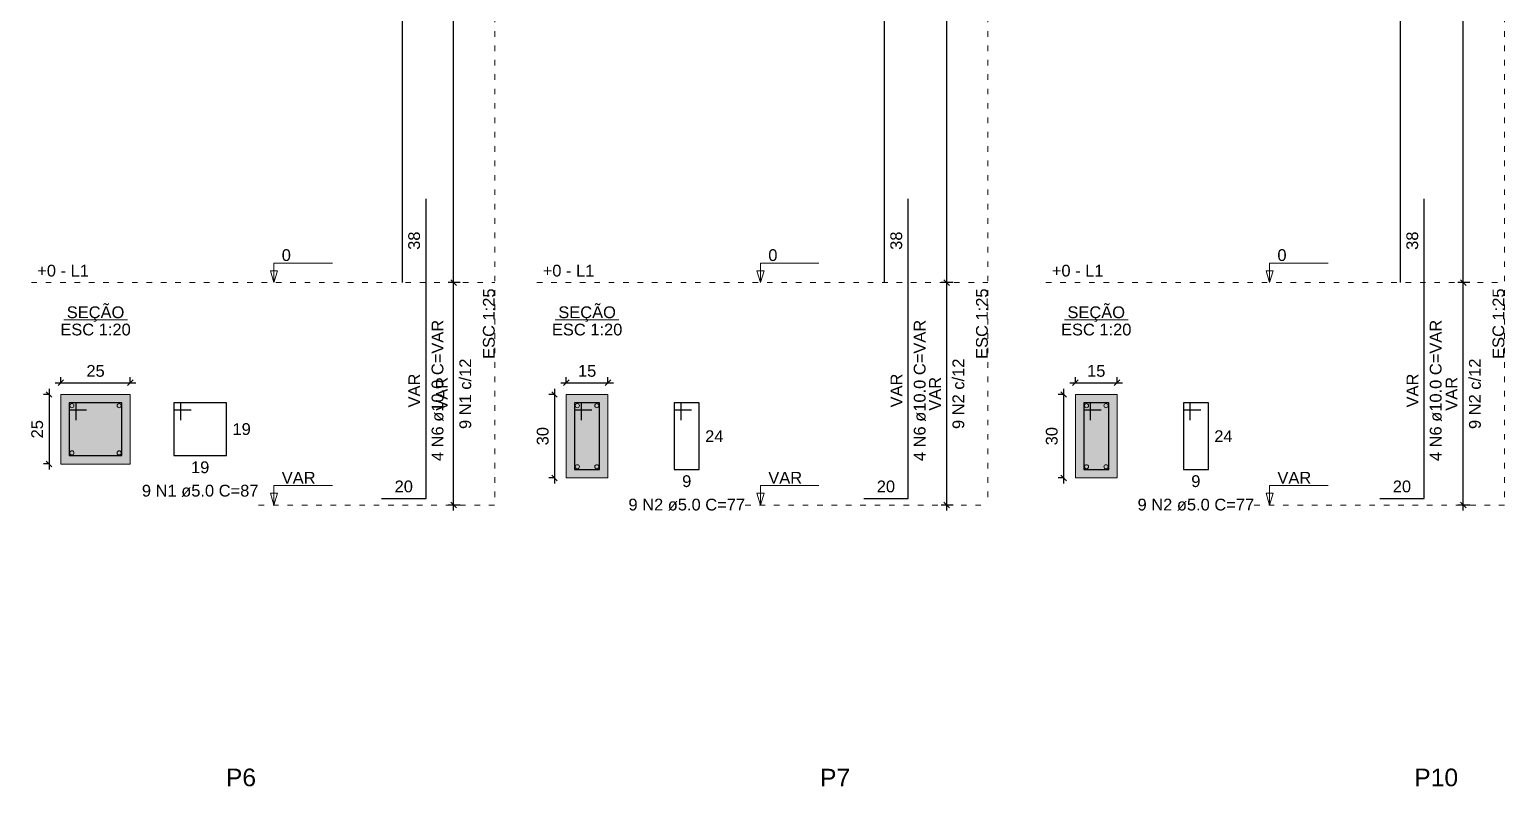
# Model space of a CAD drawing. Header units: inches. Extents: x -52 to 802, y -168 to 85.
# Drawn here: x 598.22 to 624.75, y 55.6 to 69.21 of the extents above; entities that cross this region are included whole.
import ezdxf

# ---------------------------------------------------------------- set-up
doc = ezdxf.new("R2010")
doc.units = ezdxf.units.IN
doc.header["$MEASUREMENT"] = 0
doc.linetypes.add('DOT2', pattern=[3.175, 0, -3.175])
for name, color, linetype, lineweight in [('Descrição da armadura', 7, 'Continuous', 5), ('DT-Barras na forma', 2, 'Continuous', 30), ('DT-Barras no corte', 5, 'Continuous', 5), ('DT-Barras rebatidas', 2, 'Continuous', 30), ('DT-Cotas', 9, 'Continuous', 5), ('DT-Forma', 5, 'Continuous', 5), ('DT-Hachura seção pilares', 252, 'Continuous', 5), ('DT-Pontilhado', 9, 'DOT2', 5), ('DT-Textos', 7, 'Continuous', 5), ('DT-Título', 3, 'Continuous', 20), ('Textos armaduras', 7, 'Continuous', 5)]:
    doc.layers.add(name, color=color, linetype=linetype, lineweight=lineweight)
doc.styles.add('Arial', font='arial.ttf')
doc.styles.get("Standard").update_dxf_attribs({"font": 'arial.ttf'})
doc.dimstyles.new('UM_20.000000', dxfattribs={"dimtxt": 0.18, "dimasz": 0.1, "dimexe": 0.1, "dimexo": 0.2, "dimgap": 0, "dimtad": 1, "dimtih": 1, "dimtoh": 1, "dimdec": 1, "dimlfac": 20, "dimzin": 0, "dimdsep": 46, "dimtxsty": 'Standard', "dimcen": 0.09, "dimdle": 0.1, "dimadec": 1, "dimazin": 2, "dimtfac": 1, "dimtdec": 4, "dimtofl": 0, "dimtmove": 0, "dimatfit": 3, "dimfxl": 1, "dimtolj": 1, "dimarcsym": 0})
doc.dimstyles.new('UM_25.000000', dxfattribs={"dimtxt": 0.18, "dimasz": 0.1, "dimexe": 0.1, "dimexo": 0.2, "dimgap": 0, "dimtad": 1, "dimtih": 1, "dimtoh": 1, "dimdec": 1, "dimlfac": 25, "dimzin": 0, "dimdsep": 46, "dimtxsty": 'Standard', "dimcen": 0.09, "dimdle": 0.1, "dimadec": 1, "dimazin": 2, "dimtfac": 1, "dimtdec": 4, "dimtofl": 0, "dimtmove": 0, "dimatfit": 3, "dimfxl": 1, "dimtolj": 1, "dimarcsym": 0})

# ---------------------------------------------------------------- blocks, each defined once
blk = doc.blocks.new('_Oblique')
at = {"color": 0, "linetype": 'ByBlock', "lineweight": -2}
blk.add_line((-0.5, -0.5), (0.5, 0.5), dxfattribs=at)
blk = doc.blocks.new('*D1445')
at = {"layer": 'Defpoints', "color": 0, "transparency": 16777216}
for p in [(605.852, 76.861), (606.17, 76.861), (606.17, 64.661)]:
    blk.add_point(p, dxfattribs=at)
at = {"layer": 'DT-Cotas', "color": 0, "lineweight": -2, "transparency": 16777216}
for p, q in [((605.852, 64.561), (605.852, 76.961)), ((605.97, 76.861), (605.752, 76.861)), ((605.97, 64.661), (605.752, 64.661))]:
    blk.add_line(p, q, dxfattribs=at)
at = {"layer": 'DT-Cotas', "color": 0, "lineweight": -2, "transparency": 16777216, "xscale": 0.1, "yscale": 0.1, "zscale": 0.1}
for p, rotation in [((605.852, 76.861), 90), ((605.852, 64.661), 270)]:
    blk.add_blockref('_Oblique', p, dxfattribs=dict(at, rotation=rotation))
blk = doc.blocks.new('*D1457')
at = {"layer": 'Defpoints', "color": 0, "transparency": 16777216}
for p in [(598.787, 62.649), (598.575, 61.399), (598.787, 61.399)]:
    blk.add_point(p, dxfattribs=at)
at = {"layer": 'DT-Cotas', "color": 0, "lineweight": -2, "transparency": 16777216}
for p, q in [((598.587, 62.649), (598.475, 62.649)), ((598.575, 62.749), (598.575, 61.299)), ((598.587, 61.399), (598.475, 61.399))]:
    blk.add_line(p, q, dxfattribs=at)
at = {"layer": 'DT-Cotas', "color": 0, "lineweight": -2, "transparency": 16777216, "xscale": 0.1, "yscale": 0.1, "zscale": 0.1}
for p, rotation in [((598.575, 62.649), 90), ((598.575, 61.399), 270)]:
    blk.add_blockref('_Oblique', p, dxfattribs=dict(at, rotation=rotation))
at = {"layer": 'DT-Cotas', "transparency": 16777216, "insert": (598.363, 62.024), "char_height": 0.2118, "attachment_point": 5, "rotation": 90, "style": 'Arial'}
blk.add_mtext('\\A1;25', dxfattribs=at)
blk = doc.blocks.new('*D1458')
at = {"layer": 'Defpoints', "color": 0, "transparency": 16777216}
for p in [(598.787, 62.649), (600.037, 62.861), (600.037, 62.649)]:
    blk.add_point(p, dxfattribs=at)
at = {"layer": 'DT-Cotas', "color": 0, "lineweight": -2, "transparency": 16777216}
for p, q in [((598.787, 62.849), (598.787, 62.961)), ((600.037, 62.849), (600.037, 62.961)), ((598.687, 62.861), (600.137, 62.861))]:
    blk.add_line(p, q, dxfattribs=at)
at = {"layer": 'DT-Cotas', "color": 0, "lineweight": -2, "transparency": 16777216, "xscale": 0.1, "yscale": 0.1, "zscale": 0.1, "rotation": 180}
blk.add_blockref('_Oblique', (598.787, 62.861), dxfattribs=at)
at = {"layer": 'DT-Cotas', "color": 0, "lineweight": -2, "transparency": 16777216, "xscale": 0.1, "yscale": 0.1, "zscale": 0.1}
blk.add_blockref('_Oblique', (600.037, 62.861), dxfattribs=at)
at = {"layer": 'DT-Cotas', "transparency": 16777216, "insert": (599.412, 63.072), "char_height": 0.2118, "attachment_point": 5, "rotation": 0.0057, "style": 'Arial'}
blk.add_mtext('\\A1;25', dxfattribs=at)
blk = doc.blocks.new('*D1459')
at = {"layer": 'Defpoints', "color": 0, "transparency": 16777216}
for p in [(605.852, 64.661), (606.17, 64.661), (606.17, 60.661)]:
    blk.add_point(p, dxfattribs=at)
at = {"layer": 'DT-Cotas', "color": 0, "lineweight": -2, "transparency": 16777216}
for p, q in [((605.852, 60.561), (605.852, 64.761)), ((605.97, 64.661), (605.752, 64.661)), ((605.97, 60.661), (605.752, 60.661))]:
    blk.add_line(p, q, dxfattribs=at)
at = {"layer": 'DT-Cotas', "color": 0, "lineweight": -2, "transparency": 16777216, "xscale": 0.1, "yscale": 0.1, "zscale": 0.1}
for p, rotation in [((605.852, 64.661), 90), ((605.852, 60.661), 270)]:
    blk.add_blockref('_Oblique', p, dxfattribs=dict(at, rotation=rotation))
blk = doc.blocks.new('*D1448')
at = {"layer": 'Defpoints', "color": 0, "transparency": 16777216}
for p in [(614.719, 76.861), (615.037, 76.861), (615.037, 64.661)]:
    blk.add_point(p, dxfattribs=at)
at = {"layer": 'DT-Cotas', "color": 0, "lineweight": -2, "transparency": 16777216}
for p, q in [((614.719, 64.561), (614.719, 76.961)), ((614.837, 76.861), (614.619, 76.861)), ((614.837, 64.661), (614.619, 64.661))]:
    blk.add_line(p, q, dxfattribs=at)
at = {"layer": 'DT-Cotas', "color": 0, "lineweight": -2, "transparency": 16777216, "xscale": 0.1, "yscale": 0.1, "zscale": 0.1}
for p, rotation in [((614.719, 76.861), 90), ((614.719, 64.661), 270)]:
    blk.add_blockref('_Oblique', p, dxfattribs=dict(at, rotation=rotation))
blk = doc.blocks.new('*D1449')
at = {"layer": 'Defpoints', "color": 0, "transparency": 16777216}
for p in [(607.877, 62.649), (607.665, 61.149), (607.877, 61.149)]:
    blk.add_point(p, dxfattribs=at)
at = {"layer": 'DT-Cotas', "color": 0, "lineweight": -2, "transparency": 16777216}
for p, q in [((607.677, 62.649), (607.565, 62.649)), ((607.665, 62.749), (607.665, 61.049)), ((607.677, 61.149), (607.565, 61.149))]:
    blk.add_line(p, q, dxfattribs=at)
at = {"layer": 'DT-Cotas', "color": 0, "lineweight": -2, "transparency": 16777216, "xscale": 0.1, "yscale": 0.1, "zscale": 0.1}
for p, rotation in [((607.665, 62.649), 90), ((607.665, 61.149), 270)]:
    blk.add_blockref('_Oblique', p, dxfattribs=dict(at, rotation=rotation))
at = {"layer": 'DT-Cotas', "transparency": 16777216, "insert": (607.454, 61.899), "char_height": 0.2118, "attachment_point": 5, "rotation": 90, "style": 'Arial'}
blk.add_mtext('\\A1;30', dxfattribs=at)
blk = doc.blocks.new('*D1450')
at = {"layer": 'Defpoints', "color": 0, "transparency": 16777216}
for p in [(607.877, 62.649), (608.627, 62.861), (608.627, 62.649)]:
    blk.add_point(p, dxfattribs=at)
at = {"layer": 'DT-Cotas', "color": 0, "lineweight": -2, "transparency": 16777216}
for p, q in [((607.877, 62.849), (607.877, 62.961)), ((608.627, 62.849), (608.627, 62.961)), ((607.777, 62.861), (608.727, 62.861))]:
    blk.add_line(p, q, dxfattribs=at)
at = {"layer": 'DT-Cotas', "color": 0, "lineweight": -2, "transparency": 16777216, "xscale": 0.1, "yscale": 0.1, "zscale": 0.1, "rotation": 180}
blk.add_blockref('_Oblique', (607.877, 62.861), dxfattribs=at)
at = {"layer": 'DT-Cotas', "color": 0, "lineweight": -2, "transparency": 16777216, "xscale": 0.1, "yscale": 0.1, "zscale": 0.1}
blk.add_blockref('_Oblique', (608.627, 62.861), dxfattribs=at)
at = {"layer": 'DT-Cotas', "transparency": 16777216, "insert": (608.252, 63.072), "char_height": 0.2118, "attachment_point": 5, "rotation": 0.0057, "style": 'Arial'}
blk.add_mtext('\\A1;15', dxfattribs=at)
blk = doc.blocks.new('*D1451')
at = {"layer": 'Defpoints', "color": 0, "transparency": 16777216}
for p in [(614.719, 64.661), (615.037, 64.661), (615.037, 60.661)]:
    blk.add_point(p, dxfattribs=at)
at = {"layer": 'DT-Cotas', "color": 0, "lineweight": -2, "transparency": 16777216}
for p, q in [((614.719, 60.561), (614.719, 64.761)), ((614.837, 64.661), (614.619, 64.661)), ((614.837, 60.661), (614.619, 60.661))]:
    blk.add_line(p, q, dxfattribs=at)
at = {"layer": 'DT-Cotas', "color": 0, "lineweight": -2, "transparency": 16777216, "xscale": 0.1, "yscale": 0.1, "zscale": 0.1}
for p, rotation in [((614.719, 64.661), 90), ((614.719, 60.661), 270)]:
    blk.add_blockref('_Oblique', p, dxfattribs=dict(at, rotation=rotation))
blk = doc.blocks.new('*D1465')
at = {"layer": 'Defpoints', "color": 0, "transparency": 16777216}
for p in [(624.009, 76.861), (624.326, 76.861), (624.326, 64.661)]:
    blk.add_point(p, dxfattribs=at)
at = {"layer": 'DT-Cotas', "color": 0, "lineweight": -2, "transparency": 16777216}
for p, q in [((624.009, 64.561), (624.009, 76.961)), ((624.126, 76.861), (623.909, 76.861)), ((624.126, 64.661), (623.909, 64.661))]:
    blk.add_line(p, q, dxfattribs=at)
at = {"layer": 'DT-Cotas', "color": 0, "lineweight": -2, "transparency": 16777216, "xscale": 0.1, "yscale": 0.1, "zscale": 0.1}
for p, rotation in [((624.009, 76.861), 90), ((624.009, 64.661), 270)]:
    blk.add_blockref('_Oblique', p, dxfattribs=dict(at, rotation=rotation))
blk = doc.blocks.new('*D1466')
at = {"layer": 'Defpoints', "color": 0, "transparency": 16777216}
for p in [(617.033, 62.649), (616.821, 61.149), (617.033, 61.149)]:
    blk.add_point(p, dxfattribs=at)
at = {"layer": 'DT-Cotas', "color": 0, "lineweight": -2, "transparency": 16777216}
for p, q in [((616.833, 62.649), (616.721, 62.649)), ((616.821, 62.749), (616.821, 61.049)), ((616.833, 61.149), (616.721, 61.149))]:
    blk.add_line(p, q, dxfattribs=at)
at = {"layer": 'DT-Cotas', "color": 0, "lineweight": -2, "transparency": 16777216, "xscale": 0.1, "yscale": 0.1, "zscale": 0.1}
for p, rotation in [((616.821, 62.649), 90), ((616.821, 61.149), 270)]:
    blk.add_blockref('_Oblique', p, dxfattribs=dict(at, rotation=rotation))
at = {"layer": 'DT-Cotas', "transparency": 16777216, "insert": (616.609, 61.899), "char_height": 0.2118, "attachment_point": 5, "rotation": 90, "style": 'Arial'}
blk.add_mtext('\\A1;30', dxfattribs=at)
blk = doc.blocks.new('*D1467')
at = {"layer": 'Defpoints', "color": 0, "transparency": 16777216}
for p in [(617.033, 62.649), (617.783, 62.861), (617.783, 62.649)]:
    blk.add_point(p, dxfattribs=at)
at = {"layer": 'DT-Cotas', "color": 0, "lineweight": -2, "transparency": 16777216}
for p, q in [((617.033, 62.849), (617.033, 62.961)), ((617.783, 62.849), (617.783, 62.961)), ((616.933, 62.861), (617.883, 62.861))]:
    blk.add_line(p, q, dxfattribs=at)
at = {"layer": 'DT-Cotas', "color": 0, "lineweight": -2, "transparency": 16777216, "xscale": 0.1, "yscale": 0.1, "zscale": 0.1, "rotation": 180}
blk.add_blockref('_Oblique', (617.033, 62.861), dxfattribs=at)
at = {"layer": 'DT-Cotas', "color": 0, "lineweight": -2, "transparency": 16777216, "xscale": 0.1, "yscale": 0.1, "zscale": 0.1}
blk.add_blockref('_Oblique', (617.783, 62.861), dxfattribs=at)
at = {"layer": 'DT-Cotas', "transparency": 16777216, "insert": (617.408, 63.072), "char_height": 0.2118, "attachment_point": 5, "rotation": 0.0057, "style": 'Arial'}
blk.add_mtext('\\A1;15', dxfattribs=at)
blk = doc.blocks.new('*D1468')
at = {"layer": 'Defpoints', "color": 0, "transparency": 16777216}
for p in [(624.009, 64.661), (624.326, 64.661), (624.326, 60.661)]:
    blk.add_point(p, dxfattribs=at)
at = {"layer": 'DT-Cotas', "color": 0, "lineweight": -2, "transparency": 16777216}
for p, q in [((624.009, 60.561), (624.009, 64.761)), ((624.126, 64.661), (623.909, 64.661)), ((624.126, 60.661), (623.909, 60.661))]:
    blk.add_line(p, q, dxfattribs=at)
at = {"layer": 'DT-Cotas', "color": 0, "lineweight": -2, "transparency": 16777216, "xscale": 0.1, "yscale": 0.1, "zscale": 0.1}
for p, rotation in [((624.009, 64.661), 90), ((624.009, 60.661), 270)]:
    blk.add_blockref('_Oblique', p, dxfattribs=dict(at, rotation=rotation))

msp = doc.modelspace()

# ---------------------------------------------------------------- hatches: boundary and pattern name
at = {"layer": 'DT-Hachura seção pilares', "linetype": 'Continuous'}
for points in [[(598.7866, 61.3988), (598.7866, 61.3988), (600.0366, 61.3988), (600.0366, 62.6488), (598.7866, 62.6488), (598.7866, 61.3988)], [(607.8771, 61.1488), (607.8771, 61.1488), (608.6271, 61.1488), (608.6271, 62.6488), (607.8771, 62.6488), (607.8771, 61.1488)], [(617.0325, 61.1488), (617.0325, 61.1488), (617.7825, 61.1488), (617.7825, 62.6488), (617.0325, 62.6488), (617.0325, 61.1488)]]:
    msp.add_hatch(color=256, dxfattribs=at).paths.add_polyline_path(points)

# ---------------------------------------------------------------- linework, layer by layer
at = {"layer": 'DT-Barras na forma'}
for points in [[(599.0616, 62.1863), (599.0616, 62.4988), (598.9366, 62.4988), (598.9366, 61.5488), (599.8866, 61.5488), (599.8866, 62.4988), (598.9366, 62.4988), (598.9366, 62.3738), (599.2491, 62.3738)], [(608.1521, 62.1863), (608.1521, 62.4988), (608.0271, 62.4988), (608.0271, 61.2988), (608.4771, 61.2988), (608.4771, 62.4988), (608.0271, 62.4988), (608.0271, 62.3738), (608.3396, 62.3738)], [(617.3075, 62.1863), (617.3075, 62.4988), (617.1825, 62.4988), (617.1825, 61.2988), (617.6325, 61.2988), (617.6325, 62.4988), (617.1825, 62.4988), (617.1825, 62.3738), (617.495, 62.3738)]]:
    msp.add_lwpolyline(points, dxfattribs=at)
at = {"layer": 'DT-Barras no corte'}
for centre in [(598.9866, 62.4488), (599.8366, 62.4488), (608.0771, 62.4488), (608.4271, 62.4488), (617.2325, 62.4488), (617.5825, 62.4488), (598.9866, 61.5988), (599.8366, 61.5988), (608.0771, 61.3488), (608.4271, 61.3488), (617.2325, 61.3488), (617.5825, 61.3488)]:
    msp.add_circle(centre, 0.0375, dxfattribs=at)
at = {"layer": 'DT-Barras rebatidas'}
for p, q in [((604.9317, 64.6609), (604.9317, 76.8609)), ((613.6024, 64.6609), (613.6024, 76.8609)), ((622.8823, 64.6609), (622.8823, 76.8609)), ((605.3553, 64.6609), (605.3553, 66.1677)), ((614.026, 64.6609), (614.026, 66.1677)), ((623.3059, 64.6609), (623.3059, 66.1677)), ((605.3553, 60.7809), (605.3553, 64.6609)), ((614.026, 60.7809), (614.026, 64.6609)), ((623.3059, 60.7809), (623.3059, 64.6609)), ((600.9437, 62.4988), (600.8187, 62.4988)), ((600.8187, 62.4988), (600.8187, 61.5488)), ((601.7687, 62.4988), (600.8187, 62.4988)), ((600.8187, 62.4988), (600.8187, 62.3738)), ((600.8187, 62.3738), (601.1312, 62.3738)), ((600.9437, 62.1863), (600.9437, 62.4988)), ((601.7687, 61.5488), (601.7687, 62.4988)), ((609.9441, 62.4988), (609.8191, 62.4988)), ((609.8191, 62.4988), (609.8191, 61.2988)), ((610.2691, 62.4988), (609.8191, 62.4988)), ((609.8191, 62.4988), (609.8191, 62.3738)), ((609.8191, 62.3738), (610.1316, 62.3738)), ((609.9441, 62.1863), (609.9441, 62.4988)), ((610.2691, 61.2988), (610.2691, 62.4988)), ((619.0995, 62.4988), (618.9745, 62.4988)), ((618.9745, 62.4988), (618.9745, 61.2988)), ((619.4245, 62.4988), (618.9745, 62.4988)), ((618.9745, 62.4988), (618.9745, 62.3738)), ((618.9745, 62.3738), (619.287, 62.3738)), ((619.0995, 62.1863), (619.0995, 62.4988)), ((619.4245, 61.2988), (619.4245, 62.4988)), ((600.8187, 61.5488), (601.7687, 61.5488)), ((609.8191, 61.2988), (610.2691, 61.2988)), ((618.9745, 61.2988), (619.4245, 61.2988)), ((604.5553, 60.7809), (605.3553, 60.7809)), ((613.226, 60.7809), (614.026, 60.7809)), ((622.5059, 60.7809), (623.3059, 60.7809))]:
    msp.add_line(p, q, dxfattribs=at)
at = {"layer": 'DT-Forma'}
for points in [[(598.7866, 61.3988), (600.0366, 61.3988), (600.0366, 62.6488), (598.7866, 62.6488), (598.7866, 61.3988)], [(607.8771, 61.1488), (608.6271, 61.1488), (608.6271, 62.6488), (607.8771, 62.6488), (607.8771, 61.1488)], [(617.0325, 61.1488), (617.7825, 61.1488), (617.7825, 62.6488), (617.0325, 62.6488), (617.0325, 61.1488)]]:
    msp.add_lwpolyline(points, close=True, dxfattribs=at)
at = {"layer": 'DT-Pontilhado', "ltscale": 0.05}
for p, q in [((606.5932, 81.8609), (606.5932, 60.6609)), ((615.4607, 81.8609), (615.4607, 60.6609)), ((624.75, 81.8609), (624.75, 60.6609)), ((598.2571, 64.6609), (606.5932, 64.6609)), ((607.3476, 64.6609), (615.4607, 64.6609)), ((616.503, 64.6609), (624.75, 64.6609)), ((602.3449, 60.6609), (606.5932, 60.6609)), ((611.0953, 60.6609), (615.4607, 60.6609)), ((620.2507, 60.6609), (624.75, 60.6609))]:
    msp.add_line(p, q, dxfattribs=at)
at = {"layer": 'DT-Textos'}
for p, q in [((598.8394, 63.9937), (599.9839, 63.9937)), ((607.6799, 63.9937), (608.8243, 63.9937)), ((616.8353, 63.9937), (617.9797, 63.9937))]:
    msp.add_line(p, q, dxfattribs=at)
for points in [[(602.6203, 64.6609), (602.6838, 64.8727), (602.5567, 64.8727), (602.6203, 64.6609), (602.6203, 65.0109), (603.6703, 65.0109)], [(611.3706, 64.6609), (611.4341, 64.8727), (611.3071, 64.8727), (611.3706, 64.6609), (611.3706, 65.0109), (612.4206, 65.0109)], [(620.526, 64.6609), (620.5895, 64.8727), (620.4625, 64.8727), (620.526, 64.6609), (620.526, 65.0109), (621.576, 65.0109)], [(602.6203, 60.6609), (602.6838, 60.8727), (602.5567, 60.8727), (602.6203, 60.6609), (602.6203, 61.0109), (603.6703, 61.0109)], [(611.3706, 60.6609), (611.4341, 60.8727), (611.3071, 60.8727), (611.3706, 60.6609), (611.3706, 61.0109), (612.4206, 61.0109)], [(620.526, 60.6609), (620.5895, 60.8727), (620.4625, 60.8727), (620.526, 60.6609), (620.526, 61.0109), (621.576, 61.0109)]]:
    msp.add_lwpolyline(points, dxfattribs=at)

# ---------------------------------------------------------------- texts
at = {"layer": 'Descrição da armadura', "linetype": 'Continuous', "char_height": 0.2118, "attachment_point": 8, "rotation": 90, "line_spacing_factor": 0.798, "style": 'Arial'}
for s, insert, width in [('4 N6 ø10.0 C=VAR', (605.673, 62.7209), 5.094711), ('4 N6 ø10.0 C=VAR', (614.3437, 62.7209), 5.094711), ('4 N6 ø10.0 C=VAR', (623.6236, 62.7209), 5.094711), ('9 N1 c/12', (606.1696, 62.6609), 2.539389), ('9 N2 c/12', (615.0371, 62.6609), 2.539389), ('9 N2 c/12', (624.3264, 62.6609), 2.539389)]:
    msp.add_mtext(s, dxfattribs=dict(at, insert=insert, width=width))
at = {"layer": 'Descrição da armadura', "linetype": 'Continuous', "char_height": 0.2118, "width": 4.204795, "attachment_point": 8, "line_spacing_factor": 0.798, "style": 'Arial'}
for s, insert in [('9 N1 ø5.0 C=87', (601.2937, 60.8075)), ('9 N2 ø5.0 C=77', (610.0441, 60.5575)), ('9 N2 ø5.0 C=77', (619.1995, 60.5575))]:
    msp.add_mtext(s, dxfattribs=dict(at, insert=insert))
at = {"layer": 'DT-Cotas', "linetype": 'Continuous', "char_height": 0.2118, "width": 1.219869, "attachment_point": 8, "rotation": 90, "line_spacing_factor": 0.798, "style": 'Arial'}
for insert in [(605.746, 62.6609), (614.6135, 62.6609), (623.9028, 62.6609)]:
    msp.add_mtext('VAR', dxfattribs=dict(at, insert=insert))
at = {"layer": 'DT-Textos', "char_height": 0.2118, "attachment_point": 7, "line_spacing_factor": 0.798, "style": 'Arial'}
for s, insert, width in [('0', (602.7603, 65.0459), 0.395737), ('0', (611.5106, 65.0459), 0.395737), ('0', (620.666, 65.0459), 0.395737), ('VAR', (602.7603, 61.0459), 1.463079), ('VAR', (611.5106, 61.0459), 1.463079), ('VAR', (620.666, 61.0459), 1.463079)]:
    msp.add_mtext(s, dxfattribs=dict(at, insert=insert, width=width))
at = {"layer": 'DT-Textos', "linetype": 'Continuous', "char_height": 0.2118, "line_spacing_factor": 0.798, "style": 'Arial'}
for s, insert, width, attachment_point in [('+0 - L1', (598.363, 64.7668), 2.235095, 7), ('+0 - L1', (607.4535, 64.7668), 2.235095, 7), ('+0 - L1', (616.6089, 64.7668), 2.235095, 7), ('SEÇÃO', (599.4118, 63.956), 2.49116, 8), ('SEÇÃO', (608.2517, 63.956), 2.49116, 8), ('SEÇÃO', (617.4076, 63.956), 2.49116, 8), ('ESC 1:20', (599.4116, 63.7078), 3.045677, 8), ('ESC 1:20', (608.2521, 63.7078), 3.045677, 8), ('ESC 1:20', (617.4075, 63.7078), 3.045677, 8)]:
    msp.add_mtext(s, dxfattribs=dict(at, insert=insert, width=width, attachment_point=attachment_point))
at = {"layer": 'DT-Textos', "linetype": 'Continuous', "char_height": 0.2118, "width": 3.045677, "attachment_point": 9, "rotation": 90, "line_spacing_factor": 0.798, "style": 'Arial'}
for insert in [(606.5932, 64.555), (615.4607, 64.555), (624.75, 64.555)]:
    msp.add_mtext('ESC 1:25', dxfattribs=dict(at, insert=insert))
at = {"layer": 'DT-Título', "linetype": 'Continuous', "char_height": 0.3177, "width": 0.870342, "attachment_point": 7, "line_spacing_factor": 0.798, "style": 'Arial'}
for s, insert in [('P6', (601.7554, 55.5999)), ('P7', (612.4408, 55.5999)), ('P10', (623.1263, 55.5999))]:
    msp.add_mtext(s, dxfattribs=dict(at, insert=insert))
at = {"layer": 'Textos armaduras', "linetype": 'Continuous', "char_height": 0.2118, "attachment_point": 7, "rotation": 90, "line_spacing_factor": 0.798, "style": 'Arial'}
for s, insert, width in [('38', (605.2494, 65.2493), 0.659905), ('38', (613.9201, 65.2493), 0.659905), ('38', (623.2, 65.2493), 0.659905), ('VAR', (605.2494, 62.4159), 1.219869), ('VAR', (613.9201, 62.4159), 1.219869), ('VAR', (623.2, 62.4159), 1.219869)]:
    msp.add_mtext(s, dxfattribs=dict(at, insert=insert, width=width))
at = {"layer": 'Textos armaduras', "linetype": 'Continuous', "char_height": 0.2118, "attachment_point": 7, "line_spacing_factor": 0.798, "style": 'Arial'}
for s, insert, width in [('19', (601.8746, 61.9179), 0.659905), ('24', (610.375, 61.7929), 0.659905), ('24', (619.5304, 61.7929), 0.659905), ('19', (601.1288, 61.2311), 0.659905), ('20', (604.7903, 60.8868), 0.659905), ('9', (609.9616, 60.9811), 0.329953), ('20', (613.461, 60.8868), 0.659905), ('9', (619.117, 60.9811), 0.329953), ('20', (622.7409, 60.8868), 0.659905)]:
    msp.add_mtext(s, dxfattribs=dict(at, insert=insert, width=width))

# ---------------------------------------------------------------- dimensions: what is measured, and where the dimension line sits
at = {"layer": 'DT-Cotas'}
for base, p1, p2, picture, middle in [((605.8519, 76.8609), (606.1696, 64.6609), (606.1696, 76.8609), '*D1445', (605.6401, 70.7609)), ((614.7194, 76.8609), (615.0371, 64.6609), (615.0371, 76.8609), '*D1448', (614.5076, 70.7609)), ((624.0087, 76.8609), (624.3264, 64.6609), (624.3264, 76.8609), '*D1465', (623.7969, 70.7609)), ((605.8519, 64.6609), (606.1696, 60.6609), (606.1696, 64.6609), '*D1459', (605.6401, 62.6609)), ((614.7194, 64.6609), (615.0371, 60.6609), (615.0371, 64.6609), '*D1451', (614.5076, 62.6609)), ((624.0087, 64.6609), (624.3264, 60.6609), (624.3264, 64.6609), '*D1468', (623.7969, 62.6609))]:
    dim = msp.add_linear_dim(base=base, p1=p1, p2=p2, angle=90, text=' ', dimstyle='UM_25.000000', override={"dimtxt": 0.2118, "dimasz": 0.1, "dimexe": 0.1, "dimexo": 0.2, "dimtad": 1, "dimtih": 0, "dimtoh": 0, "dimdec": 1, "dimlfac": 25, "dimzin": 8, "dimtxsty": 'Arial', "dimblk": 'Oblique', "dimblk1": 'Oblique', "dimblk2": 'Oblique', "dimsah": 1, "dimdle": 0.1, "dimse1": 0, "dimse2": 0, "dimclrt": 256, "dimadec": 1, "dimazin": 3, "dimtmove": 2, "dimldrblk": 'Oblique'}, dxfattribs=at)
    dim.commit()
    dim.dimension.update_dxf_attribs({"geometry": picture, "text_midpoint": middle, "dimtype": 160, "text_rotation": 90})
for base, p1, p2, picture, middle in [((600.0366, 62.8606), (598.7866, 62.6488), (600.0366, 62.6488), '*D1458', (599.4116, 63.0724)), ((608.6271, 62.8606), (607.8771, 62.6488), (608.6271, 62.6488), '*D1450', (608.2521, 63.0724)), ((617.7825, 62.8606), (617.0325, 62.6488), (617.7825, 62.6488), '*D1467', (617.4075, 63.0724))]:
    dim = msp.add_linear_dim(base=base, p1=p1, p2=p2, dimstyle='UM_20.000000', override={"dimtxt": 0.2118, "dimasz": 0.1, "dimexe": 0.1, "dimexo": 0.2, "dimtad": 1, "dimtih": 0, "dimtoh": 0, "dimdec": 1, "dimlfac": 20, "dimzin": 8, "dimtxsty": 'Arial', "dimblk": 'Oblique', "dimblk1": 'Oblique', "dimblk2": 'Oblique', "dimsah": 1, "dimdle": 0.1, "dimse1": 0, "dimse2": 0, "dimclrt": 256, "dimadec": 1, "dimazin": 3, "dimtmove": 2, "dimldrblk": 'Oblique'}, dxfattribs=at)
    dim.commit()
    dim.dimension.update_dxf_attribs({"geometry": picture, "text_midpoint": middle, "dimtype": 160, "text_rotation": 0.00573})
for base, p1, p2, picture, middle in [((598.5748, 61.3988), (598.7866, 62.6488), (598.7866, 61.3988), '*D1457', (598.363, 62.0238)), ((607.6653, 61.1488), (607.8771, 62.6488), (607.8771, 61.1488), '*D1449', (607.4535, 61.8988)), ((616.8207, 61.1488), (617.0325, 62.6488), (617.0325, 61.1488), '*D1466', (616.6089, 61.8988))]:
    dim = msp.add_linear_dim(base=base, p1=p1, p2=p2, angle=90, dimstyle='UM_20.000000', override={"dimtxt": 0.2118, "dimasz": 0.1, "dimexe": 0.1, "dimexo": 0.2, "dimtad": 1, "dimtih": 0, "dimtoh": 0, "dimdec": 1, "dimlfac": 20, "dimzin": 8, "dimtxsty": 'Arial', "dimblk": 'Oblique', "dimblk1": 'Oblique', "dimblk2": 'Oblique', "dimsah": 1, "dimdle": 0.1, "dimse1": 0, "dimse2": 0, "dimclrt": 256, "dimadec": 1, "dimazin": 3, "dimtmove": 2, "dimldrblk": 'Oblique'}, dxfattribs=at)
    dim.commit()
    dim.dimension.update_dxf_attribs({"geometry": picture, "text_midpoint": middle, "dimtype": 160, "text_rotation": 90})

doc.saveas('drawing.dxf')
